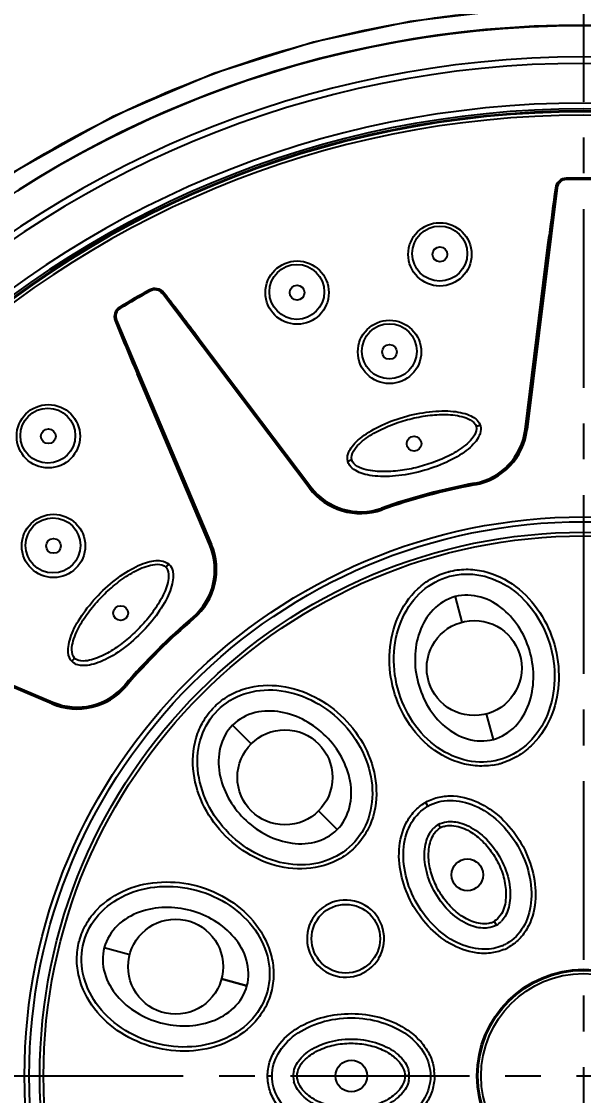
# Model space of a CAD drawing. Header units: millimetres. Extents: x 2652 to 2862, y 294 to 591.
# Drawn here: x 2689.29 to 2709.25, y 501.75 to 539.89 of the extents above; entities that cross this region are included whole.
import ezdxf

# ---------------------------------------------------------------- set-up
doc = ezdxf.new("R2010")
doc.units = ezdxf.units.MM
doc.header["$LTSCALE"] = 0.1
doc.linetypes.add('CENTERX2', pattern=[101.6, 63.5, -12.7, 12.7, -12.7])
for name, color, linetype in [('02___PRT_ALL_AXES', 7, 'Continuous'), ('CENTER', 1, 'CENTERX2'), ('DIM', 3, 'Continuous')]:
    doc.layers.add(name, color=color, linetype=linetype)
doc.styles.get("Standard").update_dxf_attribs({"font": 'arial.ttf'})
doc.dimstyles.new('ISO-25', dxfattribs={"dimtxt": 2.5, "dimasz": 2.5, "dimexe": 1.25, "dimexo": 0.625, "dimtad": 1, "dimlfac": 1.333333, "dimtxsty": 'Standard', "dimcen": 2.5, "dimadec": 0, "dimazin": 0, "dimtfac": 1, "dimtmove": 0, "dimatfit": 3, "dimfxl": 0, "dimarcsym": 0})

# ---------------------------------------------------------------- blocks, each defined once
blk = doc.blocks.new('*D19')
at = {"layer": 'Defpoints', "color": 0}
for p in [(2666.242, 540.393), (2709.416, 540.393), (2709.255, 357.713)]:
    blk.add_point(p, dxfattribs=at)
at = {"layer": 'DIM', "color": 0, "lineweight": -2}
for p, q in [((2708.791, 540.393), (2664.992, 540.393)), ((2666.242, 360.213), (2666.242, 537.893)), ((2708.63, 357.713), (2664.992, 357.713))]:
    blk.add_line(p, q, dxfattribs=at)
at = {"layer": 'DIM', "color": 0}
for points in [[(2665.825, 537.893), (2666.658, 537.893), (2666.242, 540.393)], [(2665.825, 360.213), (2666.658, 360.213), (2666.242, 357.713)]]:
    blk.add_solid(points, dxfattribs=at)
at = {"layer": 'DIM', "color": 0, "insert": (2664.339, 449.053), "char_height": 2.5, "attachment_point": 5, "rotation": 90}
blk.add_mtext('243.5', dxfattribs=at)
blk = doc.blocks.new('*D20')
at = {"layer": 'Defpoints', "color": 0}
for p in [(2747.141, 548.418), (2671.368, 502.44), (2747.141, 502.564)]:
    blk.add_point(p, dxfattribs=at)
at = {"layer": 'DIM', "color": 0, "lineweight": -2}
for p, q in [((2671.368, 503.065), (2671.368, 549.668)), ((2747.141, 503.189), (2747.141, 549.668)), ((2673.868, 548.418), (2744.641, 548.418))]:
    blk.add_line(p, q, dxfattribs=at)
at = {"layer": 'DIM', "color": 0}
for points in [[(2673.868, 548.834), (2673.868, 548.001), (2671.368, 548.418)], [(2744.641, 548.834), (2744.641, 548.001), (2747.141, 548.418)]]:
    blk.add_solid(points, dxfattribs=at)
at = {"layer": 'DIM', "color": 0, "insert": (2709.255, 550.319), "char_height": 2.5, "attachment_point": 5}
blk.add_mtext('101', dxfattribs=at)

msp = doc.modelspace()

# ---------------------------------------------------------------- linework, layer by layer
at = {"color": 7, "linetype": 'Continuous'}
for p, q in [((2708.6429, 534.2796), (2708.642, 534.3283)), ((2708.3144, 533.9836), (2707.2521, 525.4004)), ((2708.2847, 533.9841), (2708.2583, 533.9858)), ((2708.3144, 533.9836), (2708.2847, 533.9841)), ((2708.0673, 532.2835), (2707.2153, 525.3996)), ((2707.9908, 531.9624), (2708.0314, 532.288)), ((2707.1786, 525.3993), (2707.9908, 531.9624)), ((2708.0278, 531.9641), (2707.9908, 531.9624)), ((2693.8647, 530.3198), (2693.8412, 530.3624)), ((2694.3227, 530.243), (2694.3448, 530.2577)), ((2694.2973, 530.2277), (2694.3227, 530.243)), ((2699.5088, 523.3256), (2694.2973, 530.2277)), ((2692.8052, 529.7082), (2692.7801, 529.7498)), ((2692.6428, 529.2731), (2692.6191, 529.2613)), ((2692.6687, 529.2875), (2692.6428, 529.2731)), ((2692.6687, 529.2875), (2696.0404, 521.3231)), ((2695.5552, 528.622), (2695.5881, 528.639)), ((2699.5411, 523.3433), (2695.5552, 528.622)), ((2695.5881, 528.639), (2699.573, 523.3614)), ((2693.4303, 527.3952), (2693.3992, 527.3753)), ((2695.9773, 521.2854), (2693.3992, 527.3753)), ((2693.4303, 527.3952), (2696.009, 521.304)), ((2707.2153, 525.3996), (2707.1786, 525.3993)), ((2707.2521, 525.4004), (2707.2153, 525.3996)), ((2705.3951, 523.4312), (2705.3833, 523.4954)), ((2699.5088, 523.3256), (2699.5411, 523.3433)), ((2699.5411, 523.3433), (2699.573, 523.3614)), ((2702.1016, 522.5487), (2702.0797, 522.6102)), ((2696.009, 521.304), (2695.9773, 521.2854)), ((2696.0404, 521.3231), (2696.009, 521.304)), ((2690.3719, 515.6547), (2682.4075, 519.0263)), ((2695.4168, 518.6892), (2695.3745, 518.7389)), ((2690.391, 515.686), (2684.2998, 518.2647)), ((2684.3197, 518.2958), (2690.4096, 515.7177)), ((2693.0058, 516.2782), (2692.9561, 516.3205)), ((2690.3719, 515.6547), (2690.391, 515.686)), ((2690.391, 515.686), (2690.4096, 515.7177)), ((2703.643, 512.16), (2703.7233, 512.0208)), ((2704.0983, 511.3713), (2704.1685, 511.2498)), ((2706.1608, 507.799), (2706.0828, 507.9341)), ((2692.2301, 507.0021), (2693.1357, 506.7595)), ((2696.3957, 505.8859), (2697.3013, 505.6433)), ((2698.0314, 502.4404), (2698.1921, 502.4404)), ((2698.9421, 502.4404), (2699.0824, 502.4404)), ((2703.0671, 502.4404), (2702.9111, 502.4404))]:
    msp.add_line(p, q, dxfattribs=at)
msp.add_lwpolyline([(2709.2546, 540.3995), (2706.3989, 540.2901), (2703.0953, 539.893), (2699.6581, 539.1612), (2696.1224, 538.048), (2692.5491, 536.515), (2689.0008, 534.5289), (2685.5528, 532.068), (2682.2896, 529.1249), (2679.2989, 525.708), (2676.6693, 521.8419), (2674.4789, 517.5503), (2672.7998, 512.8377), (2671.7235, 507.717), (2671.3636, 502.2243), (2671.8403, 496.4973), (2673.2202, 490.7729), (2675.4864, 485.2966), (2678.5602, 480.2624), (2682.3652, 475.7752), (2686.5513, 472.1254)], dxfattribs=at)
for centre, radius in [((2709.2546, 502.4404), 37.3125), ((2704.1528, 531.6228), 1.125), ((2704.1479, 531.6506), 0.9759), ((2704.1528, 531.6228), 0.2625), ((2699.0817, 530.264), 1.125), ((2699.072, 530.2905), 0.9759), ((2699.0817, 530.264), 0.2625), ((2702.3635, 528.1582), 1.125), ((2702.357, 528.1827), 0.9759), ((2702.3635, 528.1582), 0.2625), ((2690.2451, 525.1622), 1.125), ((2690.227, 525.1839), 0.9759), ((2690.2451, 525.1622), 0.2625), ((2703.237, 524.8982), 0.2625), ((2690.4279, 521.2671), 1.125), ((2709.2546, 502.4404), 19.8565), ((2690.4099, 521.2851), 0.9759), ((2709.2546, 502.4404), 19.6875), ((2709.2546, 502.4404), 19.3125), ((2709.2546, 502.4404), 19.1808), ((2690.4279, 521.2671), 0.2625), ((2692.8144, 518.8807), 0.2625), ((2705.1296, 509.5851), 0.5625), ((2700.8108, 507.3154), 1.2188), ((2709.2546, 502.4404), 3.7884), ((2709.2546, 502.4404), 3.75), ((2709.2546, 502.4404), 3.6375), ((2701.0046, 502.4404), 0.5625)]:
    msp.add_circle(centre, radius, dxfattribs=at)
for centre, radius, start, end in [((2709.2546, 502.4404), 37.3244, 284.55605, 255.44395), ((2709.2546, 502.4404), 36.1928, 272.382, 267.618), ((2709.2546, 502.4404), 35.966, 272.39701, 267.60299), ((2709.2546, 502.4404), 34.5557, 272.49485, 267.50515), ((2709.2546, 502.4404), 34.35, 272.51055, 267.48945), ((2709.2546, 502.4404), 34.275, 272.50748, 267.49252), ((2709.2546, 502.4404), 34.2448, 272.56931, 267.43069), ((2709.2546, 502.4404), 34.125, 272.51944, 267.48056), ((2708.6495, 533.9301), 0.3982, 91.08138, 172.02129), ((2708.6494, 533.9357), 0.3679, 91.09064, 172.44655), ((2708.6494, 533.9421), 0.3376, 91.10063, 172.94478), ((2709.2546, 502.4404), 31.8937, 88.89938, 91.10063), ((2709.2546, 502.4404), 31.869, 88.89938, 91.10062), ((2709.2546, 502.4404), 31.8451, 88.89938, 91.10062), ((2830.6515, 516.995), 123.5701, 172.097011, 172.890834), ((2952.6109, 501.9051), 246.4231, 172.520083, 172.919535), ((2709.2546, 502.4404), 31.8937, 118.89938, 121.10063), ((2709.2546, 502.4404), 31.869, 118.89938, 121.10062), ((2709.2546, 502.4404), 31.8451, 118.89938, 121.10062), ((2694.0338, 530.0139), 0.3982, 37.97838, 118.91906), ((2694.031, 530.0187), 0.3679, 37.5538, 118.90901), ((2694.0279, 530.0243), 0.3376, 37.05533, 118.89926), ((2591.8242, 450.4698), 129.9129, 36.992088, 37.891895), ((2489.0101, 372.8462), 258.7025, 37.023517, 37.474507), ((2692.9857, 529.4087), 0.3982, 121.08105, 202.02162), ((2692.9829, 529.4136), 0.3679, 121.091, 202.44619), ((2692.9796, 529.4191), 0.3376, 121.10063, 202.94478), ((2812.9782, 578.1531), 129.9135, 202.108107, 203.00791), ((2931.6099, 628.3811), 258.7038, 202.525494, 202.976482), ((2704.9833, 525.671), 2.212, 280.41829, 352.94485), ((2704.9824, 525.6759), 2.25, 280.41835, 352.94479), ((2704.9814, 525.6815), 2.288, 280.41982, 352.94321), ((2709.2546, 502.4404), 21.4079, 100.41835, 109.58165), ((2709.2546, 502.4404), 21.375, 100.41835, 109.58165), ((2709.2546, 502.4404), 21.3426, 100.41835, 109.58165), ((2701.3348, 524.7044), 2.2881, 217.06071, 289.58148), ((2701.3367, 524.6991), 2.25, 217.05521, 289.58165), ((2701.3384, 524.6943), 2.212, 217.05766, 289.5796), ((2693.9403, 520.423), 2.212, 310.41829, 22.94485), ((2693.937, 520.4269), 2.25, 310.41835, 22.94479), ((2693.9333, 520.4312), 2.2881, 310.42258, 22.94315), ((2705.0975, 517.955), 2.4809, 105.00135, 105.324), ((2709.2546, 502.4404), 21.4079, 130.41835, 139.58165), ((2709.2546, 502.4404), 21.375, 130.41835, 139.58165), ((2709.2546, 502.4404), 21.3426, 130.41835, 139.58165), ((2691.2639, 517.7617), 2.288, 247.05672, 319.5816), ((2691.2682, 517.758), 2.25, 247.05521, 319.58165), ((2691.272, 517.7547), 2.212, 247.05766, 319.5796), ((2697.896, 513.7988), 2.4794, 134.62886, 135.32511), ((2705.6344, 515.952), 2.5022, 279.06616, 284.9951), ((2705.6354, 515.9472), 2.4973, 285.00041, 287.59867), ((2704.4677, 510.7316), 1.6494, 120.00181, 120.53451), ((2704.47, 510.7275), 1.6541, 119.51906, 119.99795), ((2704.4919, 510.6894), 0.7873, 119.9921, 135.36923), ((2704.4884, 510.6953), 0.6401, 108.25758, 119.98099), ((2699.3715, 512.3235), 2.4908, 314.83466, 314.99958), ((2699.3768, 512.3182), 2.4833, 315.00081, 315.2403), ((2700.8028, 507.3201), 1.3701, 330.00754, 149.06445), ((2700.8028, 507.3201), 1.3701, 160.17273, 329.23935), ((2700.806, 507.3186), 1.3736, 150.01326, 160.15894), ((2700.7913, 507.3265), 1.357, 149.04719, 149.99151), ((2705.7628, 508.4889), 0.6405, 287.9819, 299.97694), ((2705.7673, 508.4808), 0.7873, 299.99169, 315.30828), ((2693.74, 506.5976), 2.4808, 165.00136, 165.32511), ((2693.7316, 506.5996), 2.4721, 164.56888, 164.9963), ((2705.7816, 508.4565), 1.5091, 292.89638, 299.98647), ((2705.7726, 508.4721), 1.672, 292.6646, 299.98893), ((2705.78, 508.4586), 1.6566, 300.0006, 300.33881), ((2700.8127, 507.3145), 1.3587, 329.22714, 329.99362), ((2695.7574, 506.057), 2.4874, 344.83466, 345.20221), ((2699.7267, 502.4407), 0.7847, 168.05216, 195.36295), ((2702.2825, 502.4401), 0.7846, 348.35382, 15.06818), ((2702.2903, 502.4401), 1.6717, 0.01052, 7.18471)]:
    msp.add_arc(centre, radius, start, end, dxfattribs=at)
for points, knots in [([(2686.3893, 472.2548), (2683.2705, 474.6232), (2677.7316, 480.3716), (2672.4808, 491.0872), (2670.7534, 502.904), (2672.7279, 514.677), (2678.2099, 525.2788), (2686.6775, 533.6919), (2697.303, 539.1068), (2705.1799, 540.376), (2709.0942, 540.3935)], [0, 0, 0, 0, 0.1250245, 0.2500885, 0.3751305, 0.5001289, 0.6251007, 0.7500707, 0.8750369, 1, 1, 1, 1]), ([(2700.8931, 524.5355), (2700.9087, 524.5859), (2700.9971, 524.7854), (2701.3387, 525.15), (2702.0642, 525.5776), (2702.9682, 525.9017), (2703.9131, 526.073), (2704.7551, 526.0655), (2705.2493, 525.9156), (2705.4299, 525.7767), (2705.4736, 525.7313)], [0, 0, 0, 0, 0.0513807, 0.1989772, 0.3465738, 0.4941703, 0.6417669, 0.7893634, 0.93696, 1, 1, 1, 1]), ([(2701.0197, 524.327), (2700.9925, 524.4282), (2701.0688, 524.6546), (2701.279, 524.8922), (2701.5309, 525.0992), (2701.8961, 525.3309), (2702.3872, 525.5622), (2703.0048, 525.7652), (2703.6411, 525.8982), (2704.1821, 525.9434), (2704.6143, 525.9253), (2704.9358, 525.872), (2705.2367, 525.7713), (2705.4159, 525.6134), (2705.443, 525.5122)], [0, 0, 0, 0, 0.0608522, 0.1233295, 0.1860383, 0.2488195, 0.3743827, 0.5000121, 0.6256411, 0.7512048, 0.8139856, 0.8766925, 0.9391623, 1, 1, 1, 1]), ([(2705.443, 525.5122), (2705.4701, 525.4111), (2705.394, 525.1848), (2705.184, 524.9473), (2704.9323, 524.7404), (2704.5671, 524.5085), (2704.0758, 524.2771), (2703.4579, 524.074), (2702.8212, 523.941), (2702.28, 523.8957), (2701.8478, 523.9139), (2701.5264, 523.9673), (2701.2257, 524.068), (2701.0468, 524.2259), (2701.0197, 524.327)], [0, 0, 0, 0, 0.0608088, 0.1232275, 0.1859086, 0.2486872, 0.3742943, 0.5000017, 0.625712, 0.7513219, 0.8141017, 0.8767836, 0.9392019, 1, 1, 1, 1]), ([(2705.5915, 525.5291), (2705.5903, 525.5336), (2705.5695, 525.5351), (2705.542, 525.5331), (2705.4947, 525.5251), (2705.4612, 525.5171), (2705.443, 525.5122)], [0, 0, 0, 0, 0.0924617, 0.308128, 0.6262635, 1, 1, 1, 1]), ([(2705.5825, 525.2658), (2705.5669, 525.2138), (2705.4786, 525.0127), (2705.1354, 524.6463), (2704.4099, 524.2188), (2703.5059, 523.8947), (2702.561, 523.7234), (2701.719, 523.7309), (2701.1838, 523.8932), (2700.9954, 524.0598), (2700.9459, 524.1318)], [0, 0, 0, 0, 0.0514367, 0.1945462, 0.3376558, 0.4807653, 0.6238749, 0.7669844, 0.910094, 1, 1, 1, 1]), ([(2700.8826, 524.2673), (2700.8814, 524.2718), (2700.8986, 524.2835), (2700.9235, 524.2956), (2700.9684, 524.3122), (2701.0014, 524.322), (2701.0197, 524.327)], [0, 0, 0, 0, 0.0924668, 0.3081325, 0.6262658, 1, 1, 1, 1]), ([(2690.9509, 517.4919), (2690.949, 517.5147), (2690.941, 517.7063), (2691.0444, 518.1496), (2691.4589, 518.8826), (2692.0798, 519.6152), (2692.8124, 520.2361), (2693.5454, 520.6506), (2694.0034, 520.7574), (2694.2039, 520.7448), (2694.2371, 520.7404)], [0, 0, 0, 0, 0.021968, 0.1794557, 0.3369433, 0.4944309, 0.6519185, 0.8094062, 0.9668938, 1, 1, 1, 1]), ([(2691.1796, 517.2773), (2691.1056, 517.3514), (2691.0584, 517.5855), (2691.1216, 517.8964), (2691.2363, 518.2016), (2691.4367, 518.5849), (2691.7464, 519.0307), (2692.1797, 519.5153), (2692.6643, 519.9487), (2693.1101, 520.2584), (2693.4935, 520.4587), (2693.7986, 520.5734), (2694.1095, 520.6366), (2694.3437, 520.5894), (2694.4177, 520.5154)], [0, 0, 0, 0, 0.0608504, 0.1233266, 0.1860348, 0.2488152, 0.3743763, 0.5000028, 0.6256284, 0.7511918, 0.813974, 0.8766835, 0.9391597, 1, 1, 1, 1]), ([(2694.6622, 520.3699), (2694.6744, 520.3176), (2694.6981, 520.0998), (2694.5843, 519.6117), (2694.1698, 518.8787), (2693.5489, 518.1461), (2692.8163, 517.5252), (2692.0833, 517.1107), (2691.5824, 516.9939), (2691.3577, 517.023), (2691.2983, 517.0397)], [0, 0, 0, 0, 0.0524727, 0.2001309, 0.3477891, 0.4954473, 0.6431054, 0.7907636, 0.9384218, 1, 1, 1, 1]), ([(2694.4824, 520.4159), (2694.5204, 520.3228), (2694.5242, 520.1104), (2694.4252, 519.7177), (2694.1958, 519.2563), (2693.8436, 518.7549), (2693.435, 518.2965), (2692.9804, 517.8838), (2692.4826, 517.5262), (2692.0255, 517.29), (2691.6347, 517.1793), (2691.4251, 517.1704), (2691.3276, 517.1964)], [0, 0, 0, 0, 0.0617023, 0.1240941, 0.2491172, 0.3744339, 0.4998362, 0.6252405, 0.7505706, 0.8756411, 0.938076, 1, 1, 1, 1]), ([(2694.5379, 520.6042), (2694.5346, 520.6075), (2694.5159, 520.5985), (2694.4931, 520.583), (2694.4561, 520.5524), (2694.4311, 520.5287), (2694.4177, 520.5154)], [0, 0, 0, 0, 0.092462, 0.3081282, 0.6262635, 1, 1, 1, 1]), ([(2706.0287, 513.4811), (2705.8241, 513.4484), (2705.4051, 513.4344), (2704.5898, 513.6031), (2703.6739, 514.1398), (2702.8796, 515.1145), (2702.4149, 516.2802), (2702.3071, 517.5305), (2702.5874, 518.7571), (2703.1843, 519.6373), (2703.8543, 520.1322), (2704.2419, 520.2928), (2704.4419, 520.3476)], [0, 0, 0, 0, 0.0627528, 0.1254883, 0.2502833, 0.375163, 0.5000663, 0.6249326, 0.749735, 0.8744516, 0.9371995, 1, 1, 1, 1]), ([(2704.4554, 520.3513), (2704.6589, 520.4058), (2705.0818, 520.4629), (2705.9236, 520.3672), (2706.8948, 519.8891), (2707.7553, 518.9422), (2708.2794, 517.7794), (2708.4392, 516.5146), (2708.2036, 515.2589), (2707.6355, 514.3406), (2706.9773, 513.8096), (2706.591, 513.6304), (2706.3905, 513.5668)], [0, 0, 0, 0, 0.062821, 0.1256354, 0.2505083, 0.3754132, 0.5002762, 0.6251001, 0.7498945, 0.8745851, 0.9372885, 1, 1, 1, 1]), ([(2704.6932, 519.465), (2704.3992, 519.3862), (2703.8513, 519.043), (2703.3831, 518.2276), (2703.2239, 517.309), (2703.3386, 516.3861), (2703.7001, 515.5287), (2704.2972, 514.8115), (2705.111, 514.3385), (2705.7573, 514.315), (2706.0513, 514.3937)], [0, 0, 0, 0, 0.1245438, 0.2494841, 0.3746211, 0.499816, 0.6250247, 0.7504293, 0.8754445, 1, 1, 1, 1]), ([(2706.0513, 514.3937), (2706.3457, 514.4726), (2706.894, 514.8161), (2707.3619, 515.6323), (2707.5207, 516.5511), (2707.4055, 517.4738), (2707.044, 518.3307), (2706.4472, 519.0472), (2705.634, 519.5199), (2704.9875, 519.5437), (2704.6932, 519.465)], [0, 0, 0, 0, 0.1246873, 0.2496626, 0.3748138, 0.5000126, 0.6252088, 0.7503779, 0.8753668, 1, 1, 1, 1]), ([(2691.0908, 517.1571), (2691.0875, 517.1604), (2691.0966, 517.1791), (2691.1121, 517.202), (2691.1426, 517.2389), (2691.1663, 517.2639), (2691.1796, 517.2773)], [0, 0, 0, 0, 0.0924664, 0.3081321, 0.6262656, 1, 1, 1, 1]), ([(2696.1542, 515.5633), (2696.3054, 515.7125), (2696.6478, 515.973), (2697.434, 516.3067), (2698.5238, 516.3676), (2699.7483, 515.9607), (2700.7831, 515.1963), (2701.5453, 514.1601), (2701.9493, 512.9354), (2701.8859, 511.8465), (2701.5506, 511.0618), (2701.2895, 510.7203), (2701.1401, 510.5696)], [0, 0, 0, 0, 0.0627951, 0.1255795, 0.2503909, 0.3752827, 0.5001508, 0.6249986, 0.7498229, 0.8745299, 0.9372526, 1, 1, 1, 1]), ([(2701.1277, 510.5572), (2700.9771, 510.4074), (2700.6356, 510.1457), (2699.8505, 509.8094), (2698.7606, 509.7454), (2697.5346, 510.1497), (2696.4978, 510.9128), (2695.7334, 511.9484), (2695.3272, 513.1731), (2695.3886, 514.2626), (2695.7228, 515.0487), (2695.9836, 515.391), (2696.133, 515.5421)], [0, 0, 0, 0, 0.0627646, 0.1255134, 0.2502665, 0.37514, 0.5000505, 0.6249287, 0.7497339, 0.8744394, 0.9371933, 1, 1, 1, 1]), ([(2700.5039, 511.1906), (2700.7193, 511.4061), (2701.0224, 511.9778), (2701.0195, 512.9186), (2700.6977, 513.7936), (2700.1365, 514.5352), (2699.395, 515.0965), (2698.52, 515.4186), (2697.5793, 515.4214), (2697.0076, 515.1188), (2696.7921, 514.9034)], [0, 0, 0, 0, 0.1246873, 0.2496626, 0.3748138, 0.5000126, 0.6252088, 0.7503779, 0.8753668, 1, 1, 1, 1]), ([(2696.7921, 514.9034), (2696.5768, 514.6882), (2696.2739, 514.117), (2696.2761, 513.1767), (2696.5976, 512.3016), (2697.1583, 511.5598), (2697.9001, 510.9979), (2698.7758, 510.6754), (2699.717, 510.6727), (2700.2885, 510.9754), (2700.5039, 511.1906)], [0, 0, 0, 0, 0.1245438, 0.2494841, 0.3746211, 0.499816, 0.6250247, 0.7504293, 0.8754445, 1, 1, 1, 1]), ([(2703.655, 512.1669), (2703.8025, 512.2504), (2704.1257, 512.3722), (2704.8085, 512.4197), (2705.6429, 512.1599), (2706.4611, 511.5366), (2707.0823, 510.7186), (2707.4789, 509.7711), (2707.608, 508.7508), (2707.4142, 507.8989), (2707.0305, 507.3325), (2706.763, 507.1144), (2706.6168, 507.0288)], [0, 0, 0, 0, 0.0626173, 0.1252705, 0.2499574, 0.3749753, 0.5000674, 0.6251732, 0.7501801, 0.874817, 0.9374249, 1, 1, 1, 1]), ([(2706.4169, 506.9292), (2706.2643, 506.8655), (2705.9384, 506.7834), (2705.2723, 506.7993), (2704.4796, 507.1012), (2703.7065, 507.7381), (2703.1232, 508.5514), (2702.7563, 509.4828), (2702.648, 510.4793), (2702.8484, 511.3064), (2703.2265, 511.8558), (2703.4873, 512.0683), (2703.6297, 512.1523)], [0, 0, 0, 0, 0.0626084, 0.1252582, 0.2500049, 0.3750101, 0.5000944, 0.625184, 0.7501461, 0.8747562, 0.9373685, 1, 1, 1, 1]), ([(2706.3687, 507.0663), (2706.1767, 506.9852), (2705.6916, 506.8866), (2704.8539, 507.0698), (2703.9886, 507.6512), (2703.2969, 508.527), (2702.8843, 509.5639), (2702.8134, 510.6041), (2703.0952, 511.4891), (2703.4896, 511.8859), (2703.7233, 512.0208)], [0, 0, 0, 0, 0.0990632, 0.2277684, 0.3564737, 0.485179, 0.6138842, 0.7425895, 0.8712947, 1, 1, 1, 1]), ([(2705.8501, 507.697), (2705.8143, 507.6927), (2705.6159, 507.6802), (2705.1743, 507.7667), (2704.5127, 508.2034), (2703.9551, 508.907), (2703.6245, 509.7418), (2703.5772, 510.533), (2703.7402, 511.0086), (2703.8812, 511.1916), (2703.9316, 511.2425)], [0, 0, 0, 0, 0.0343982, 0.1831136, 0.331829, 0.4805445, 0.6292599, 0.7779753, 0.9266908, 1, 1, 1, 1]), ([(2705.9605, 507.8797), (2705.7751, 507.8195), (2705.3552, 507.8682), (2704.838, 508.1572), (2704.4038, 508.568), (2704.0676, 509.0597), (2703.8348, 509.608), (2703.7446, 510.0983), (2703.7533, 510.4943), (2703.8137, 510.7859), (2703.9371, 511.0582), (2704.0835, 511.2007), (2704.1685, 511.2498)], [0, 0, 0, 0, 0.1237856, 0.2488323, 0.3740792, 0.4993743, 0.6246365, 0.7497916, 0.8124735, 0.8751262, 0.9376998, 1, 1, 1, 1]), ([(2704.2878, 511.3032), (2704.4731, 511.3643), (2704.8934, 511.3167), (2705.4111, 511.0283), (2705.8458, 510.6179), (2706.1827, 510.1263), (2706.416, 509.5777), (2706.5066, 509.087), (2706.4982, 508.6905), (2706.4379, 508.3985), (2706.3144, 508.1259), (2706.1679, 507.9832), (2706.0828, 507.9341)], [0, 0, 0, 0, 0.1237536, 0.2487312, 0.3739162, 0.4991815, 0.6244663, 0.74968, 0.8123979, 0.8750859, 0.9376857, 1, 1, 1, 1]), ([(2704.4025, 511.4724), (2704.4403, 511.4772), (2704.6405, 511.4906), (2705.0849, 511.4035), (2705.7465, 510.9669), (2706.3041, 510.2632), (2706.6347, 509.4285), (2706.682, 508.6373), (2706.5189, 508.1613), (2706.3776, 507.9782), (2706.327, 507.9271)], [0, 0, 0, 0, 0.0364241, 0.1847829, 0.3331417, 0.4815005, 0.6298593, 0.7782181, 0.9265768, 1, 1, 1, 1]), ([(2691.3486, 507.2574), (2691.4051, 507.4623), (2691.5719, 507.8591), (2692.0869, 508.5409), (2693.0011, 509.1376), (2694.2652, 509.3963), (2695.5432, 509.2506), (2696.7207, 508.7337), (2697.682, 507.8747), (2698.1707, 506.9), (2698.2721, 506.053), (2698.2164, 505.6268), (2698.1623, 505.4217)], [0, 0, 0, 0, 0.0628348, 0.1256473, 0.250511, 0.3754121, 0.5002704, 0.6250912, 0.7498793, 0.8745511, 0.9372617, 1, 1, 1, 1]), ([(2697.3012, 505.643), (2697.38, 505.9373), (2697.3566, 506.5839), (2696.8837, 507.3972), (2696.1675, 507.9941), (2695.3107, 508.3558), (2694.3879, 508.4711), (2693.469, 508.3126), (2692.653, 507.8446), (2692.3092, 507.2967), (2692.2302, 507.0024)], [0, 0, 0, 0, 0.1246873, 0.2496626, 0.3748138, 0.5000126, 0.6252088, 0.7503779, 0.8753668, 1, 1, 1, 1]), ([(2698.1581, 505.4063), (2698.1026, 505.2013), (2697.9377, 504.8039), (2697.4259, 504.1201), (2696.514, 503.5197), (2695.2502, 503.2569), (2693.9707, 503.3993), (2692.7909, 503.9139), (2691.8268, 504.7714), (2691.3352, 505.7458), (2691.2316, 506.5936), (2691.2863, 507.0205), (2691.3401, 507.2261)], [0, 0, 0, 0, 0.0627646, 0.1255134, 0.2502665, 0.37514, 0.5000505, 0.6249287, 0.7497339, 0.8744394, 0.9371933, 1, 1, 1, 1]), ([(2692.2302, 507.0024), (2692.1514, 506.7084), (2692.1747, 506.0623), (2692.6468, 505.2491), (2693.3627, 504.652), (2694.2192, 504.2899), (2695.1426, 504.1742), (2696.0623, 504.3327), (2696.8787, 504.801), (2697.2222, 505.3489), (2697.3012, 505.643)], [0, 0, 0, 0, 0.1245438, 0.2494841, 0.3746211, 0.499816, 0.6250247, 0.7504293, 0.8754445, 1, 1, 1, 1]), ([(2698.0314, 502.4404), (2698.0314, 502.606), (2698.0821, 502.9393), (2698.365, 503.5449), (2698.98, 504.1367), (2699.8984, 504.5449), (2700.8909, 504.695), (2701.8898, 504.5973), (2702.8306, 504.2457), (2703.49, 503.7085), (2703.8368, 503.1378), (2703.9282, 502.8135), (2703.9489, 502.6492)], [0, 0, 0, 0, 0.0625724, 0.1251793, 0.2497909, 0.3747587, 0.4998674, 0.6249957, 0.7500356, 0.8747849, 0.9374111, 1, 1, 1, 1]), ([(2698.9591, 502.6032), (2698.9768, 502.6869), (2699.0625, 502.9152), (2699.4075, 503.3109), (2700.1164, 503.6656), (2701.0046, 503.7966), (2701.8928, 503.6656), (2702.6017, 503.3109), (2702.9334, 502.9305), (2703.0212, 502.7156), (2703.04, 502.6451)], [0, 0, 0, 0, 0.0848556, 0.2255908, 0.366326, 0.5070612, 0.6477965, 0.7885317, 0.9292669, 1, 1, 1, 1]), ([(2699.0824, 502.4404), (2699.0824, 502.5414), (2699.1358, 502.7452), (2699.3181, 502.9929), (2699.5499, 503.1933), (2699.9013, 503.3992), (2700.3873, 503.5624), (2700.9968, 503.6248), (2701.6063, 503.5624), (2702.0924, 503.399), (2702.4439, 503.193), (2702.6756, 502.9926), (2702.8577, 502.7449), (2702.9111, 502.5413), (2702.9111, 502.4404)], [0, 0, 0, 0, 0.0622661, 0.1247723, 0.1873491, 0.2499502, 0.3749304, 0.500009, 0.6251005, 0.7501128, 0.81273, 0.8753146, 0.9378096, 1, 1, 1, 1]), ([(2703.962, 502.4404), (2703.962, 502.2704), (2703.9085, 501.9282), (2703.6111, 501.3094), (2702.9688, 500.7122), (2702.0175, 500.3124), (2700.9953, 500.1823), (2699.9736, 500.3131), (2699.0234, 500.7131), (2698.382, 501.3099), (2698.0849, 501.9283), (2698.0314, 502.2704), (2698.0314, 502.4404)], [0, 0, 0, 0, 0.062609, 0.1252602, 0.2499697, 0.3750411, 0.5001887, 0.6252737, 0.7502139, 0.8747822, 0.9373841, 1, 1, 1, 1]), ([(2702.9111, 502.4404), (2702.911, 502.3394), (2702.8576, 502.1356), (2702.6752, 501.8878), (2702.4432, 501.6874), (2702.0916, 501.4814), (2701.6054, 501.3182), (2700.9958, 501.256), (2700.3865, 501.3186), (2699.9006, 501.482), (2699.5494, 501.688), (2699.3178, 501.8884), (2699.1357, 502.136), (2699.0824, 502.3396), (2699.0824, 502.4404)], [0, 0, 0, 0, 0.0622739, 0.1248184, 0.1874314, 0.2500705, 0.3751061, 0.50019, 0.6252431, 0.7501969, 0.8127833, 0.8753409, 0.9378166, 1, 1, 1, 1]), ([(2703.0509, 502.2817), (2703.0334, 502.1967), (2702.948, 501.9671), (2702.6017, 501.5699), (2701.8928, 501.2153), (2701.0046, 501.0842), (2700.1164, 501.2153), (2699.4075, 501.5699), (2699.0771, 501.9489), (2698.9891, 502.1626), (2698.9702, 502.2317)], [0, 0, 0, 0, 0.0862234, 0.2269527, 0.367682, 0.5084113, 0.6491406, 0.7898699, 0.9305992, 1, 1, 1, 1])]:
    msp.add_open_spline(points, degree=3, knots=knots, dxfattribs=at)
for points in [[(2705.4736, 525.7313), (2705.5321, 525.6703), (2705.5718, 525.6024), (2705.5915, 525.5291)], [(2705.5915, 525.5291), (2705.6135, 525.4471), (2705.6103, 525.3583), (2705.5825, 525.2658)], [(2700.8826, 524.2673), (2700.8602, 524.3508), (2700.8639, 524.4412), (2700.8931, 524.5355)], [(2700.9459, 524.1318), (2700.9166, 524.1744), (2700.8954, 524.2197), (2700.8826, 524.2673)], [(2694.2371, 520.7404), (2694.3619, 520.7242), (2694.4639, 520.6782), (2694.5379, 520.6042)], [(2694.4177, 520.5154), (2694.4457, 520.4874), (2694.4675, 520.4525), (2694.4824, 520.4159)], [(2694.5379, 520.6042), (2694.5983, 520.5438), (2694.6401, 520.4648), (2694.6622, 520.3699)], [(2706.2458, 513.6693), (2705.8903, 513.574), (2705.1336, 513.5532), (2704.0351, 514.036), (2703.1401, 514.9593), (2702.5849, 516.1824), (2702.4541, 517.5193), (2702.7676, 518.7664), (2703.4776, 519.7337), (2704.1432, 520.094), (2704.4988, 520.1893)], [(2704.4988, 520.1893), (2704.8544, 520.2846), (2705.611, 520.3054), (2706.7095, 519.8226), (2707.6045, 518.8994), (2708.1597, 517.6762), (2708.2905, 516.3393), (2707.977, 515.0923), (2707.267, 514.1249), (2706.6014, 513.7646), (2706.2458, 513.6693)], [(2691.0908, 517.1571), (2691.0101, 517.2377), (2690.9627, 517.3516), (2690.9509, 517.4919)], [(2691.2983, 517.0397), (2691.2153, 517.0631), (2691.1454, 517.1025), (2691.0908, 517.1571)], [(2691.3276, 517.1964), (2691.2733, 517.2109), (2691.2194, 517.2375), (2691.1796, 517.2773)], [(2696.2615, 515.4335), (2696.5218, 515.6938), (2697.1666, 516.0901), (2698.3594, 516.2213), (2699.5961, 515.8693), (2700.6885, 515.0875), (2701.4702, 513.9952), (2701.8223, 512.7585), (2701.6911, 511.5657), (2701.2948, 510.9208), (2701.0345, 510.6605)], [(2701.0345, 510.6605), (2700.7742, 510.4002), (2700.1293, 510.0039), (2698.9366, 509.8727), (2697.6998, 510.2248), (2696.6075, 511.0065), (2695.8258, 512.0989), (2695.4737, 513.3356), (2695.6049, 514.5284), (2696.0012, 515.1732), (2696.2615, 515.4335)], [(2703.7233, 512.0208), (2703.9571, 512.1558), (2704.4979, 512.2989), (2705.4052, 512.1005), (2706.2706, 511.5191), (2706.9623, 510.6432), (2707.3749, 509.6063), (2707.4457, 508.5662), (2707.164, 507.6812), (2706.7696, 507.2844), (2706.5358, 507.1494)], [(2704.0983, 511.3713), (2704.1861, 511.422), (2704.2864, 511.4576), (2704.4025, 511.4724)], [(2691.5057, 507.1962), (2691.601, 507.5518), (2691.9613, 508.2174), (2692.9286, 508.9274), (2694.1757, 509.2409), (2695.5126, 509.1101), (2696.7358, 508.5549), (2697.659, 507.6599), (2698.1418, 506.5614), (2698.121, 505.8048), (2698.0257, 505.4492)], [(2706.1608, 507.799), (2706.0714, 507.7473), (2705.969, 507.7114), (2705.8501, 507.697)], [(2698.0257, 505.4492), (2697.9304, 505.0936), (2697.5701, 504.428), (2696.6028, 503.718), (2695.3557, 503.4045), (2694.0188, 503.5353), (2692.7956, 504.0905), (2691.8724, 504.9855), (2691.3896, 506.084), (2691.4104, 506.8407), (2691.5057, 507.1962)], [(2698.1921, 502.4404), (2698.1921, 502.7104), (2698.3385, 503.2503), (2698.9641, 503.9368), (2699.9003, 504.3955), (2701.0046, 504.5566), (2702.1089, 504.3955), (2703.0451, 503.9368), (2703.6706, 503.2503), (2703.8171, 502.7104), (2703.8171, 502.4404)], [(2703.8171, 502.4404), (2703.8171, 502.1705), (2703.6706, 501.6306), (2703.0451, 500.944), (2702.1089, 500.4853), (2701.0046, 500.3242), (2699.9003, 500.4853), (2698.9641, 500.944), (2698.3385, 501.6306), (2698.1921, 502.1705), (2698.1921, 502.4404)]]:
    msp.add_open_spline(points, degree=3, dxfattribs=at)
at = {"layer": '02___PRT_ALL_AXES', "color": 7, "linetype": 'Continuous'}
for p, q in [((2704.6929, 519.4649), (2704.9355, 518.5593)), ((2706.0517, 514.3938), (2705.8091, 515.2993)), ((2696.7918, 514.9032), (2697.4547, 514.2403)), ((2700.5041, 511.1909), (2699.8412, 511.8538)), ((2692.2301, 507.0021), (2693.1357, 506.7595)), ((2697.3013, 505.6433), (2696.3957, 505.8859))]:
    msp.add_line(p, q, dxfattribs=at)
for centre in [(2705.3723, 516.9293), (2698.648, 513.047), (2694.7657, 506.3227)]:
    msp.add_circle(centre, 1.6875, dxfattribs=at)
at = {"layer": 'CENTER'}
for p, q in [((2709.2546, 543.3938), (2709.2546, 354.7133)), ((2668.369, 502.4404), (2750.1404, 502.4404))]:
    msp.add_line(p, q, dxfattribs=at)

# ---------------------------------------------------------------- dimensions: what is measured, and where the dimension line sits
at = {"layer": 'DIM'}
dim = msp.add_linear_dim(base=(2747.1408, 548.4176), p1=(2671.3684, 502.4404), p2=(2747.1408, 502.5636), text='101', dimstyle='ISO-25', dxfattribs=at)
dim.commit()
dim.dimension.update_dxf_attribs({"geometry": '*D20', "text_midpoint": (2709.2546, 550.319)})
dim = msp.add_linear_dim(base=(2666.2416, 540.3935), p1=(2709.2547, 357.7133), p2=(2709.4164, 540.3935), angle=90, text='243.5', dimstyle='ISO-25', dxfattribs=at)
dim.commit()
dim.dimension.update_dxf_attribs({"geometry": '*D19', "text_midpoint": (2664.3393, 449.0534)})

doc.saveas('drawing.dxf')
